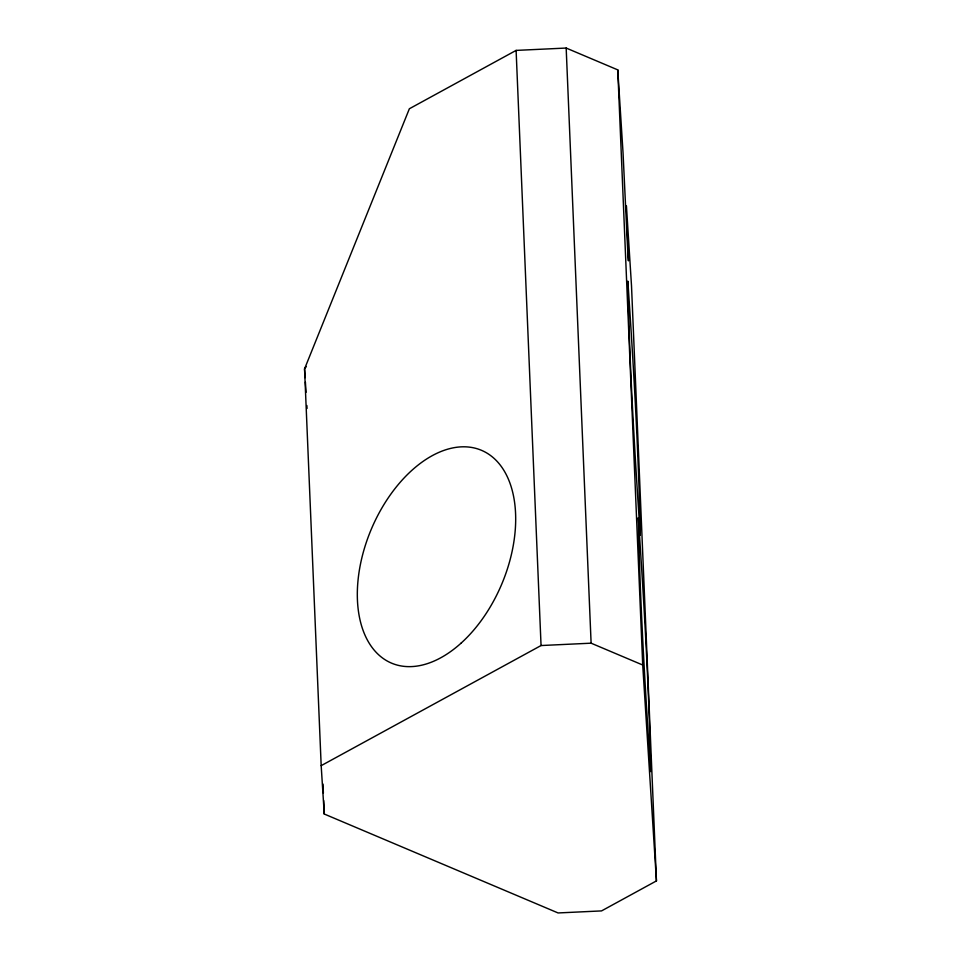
<?xml version="1.0" encoding="UTF-8"?>
<svg xmlns="http://www.w3.org/2000/svg" width="961" height="961" viewBox="0 0 961 961"><rect width="100%" height="100%" fill="white"/><g stroke="black" fill="none" stroke-linecap="round" stroke-linejoin="round"><path stroke-width="1.44" d="M306.343 366.489L304.553 368.88L321.178 765.653L324.253 814.015L558.077 912.95L601.55 910.908L656.447 880.901L631.509 285.801L626.428 205.882L628.446 260.851L627.857 253.824L623.052 152.979L617.767 69.877L566.173 48.05L516.105 50.404L409.362 108.761L304.553 368.88L305.105 377.673M321.178 765.653L541.055 645.54L591.111 643.185L642.717 665.012L656.447 880.901M305.394 382.07L306.042 392.328M306.883 405.518L307.064 408.449M617.767 69.877L642.717 665.012M566.173 48.05L591.111 643.185M516.105 50.404L541.055 645.54M323.004 784.068L323.376 793.053M323.689 800.537L324.253 814.015M627.869 281.333C629.395 364.411 634.584 450.985 640.23 535.169C638.705 452.078 633.515 365.516 627.869 281.333M638.344 517.811C639.87 600.889 645.059 687.463 650.693 771.647C649.168 688.557 643.99 601.994 638.344 517.811M461.064 643.161A115.524 70.766 -67.1 0 0 489.437 454.709A115.524 70.766 -67.1 0 0 359.018 572.36A115.524 70.766 -67.1 0 0 461.064 643.161"/></g></svg>
